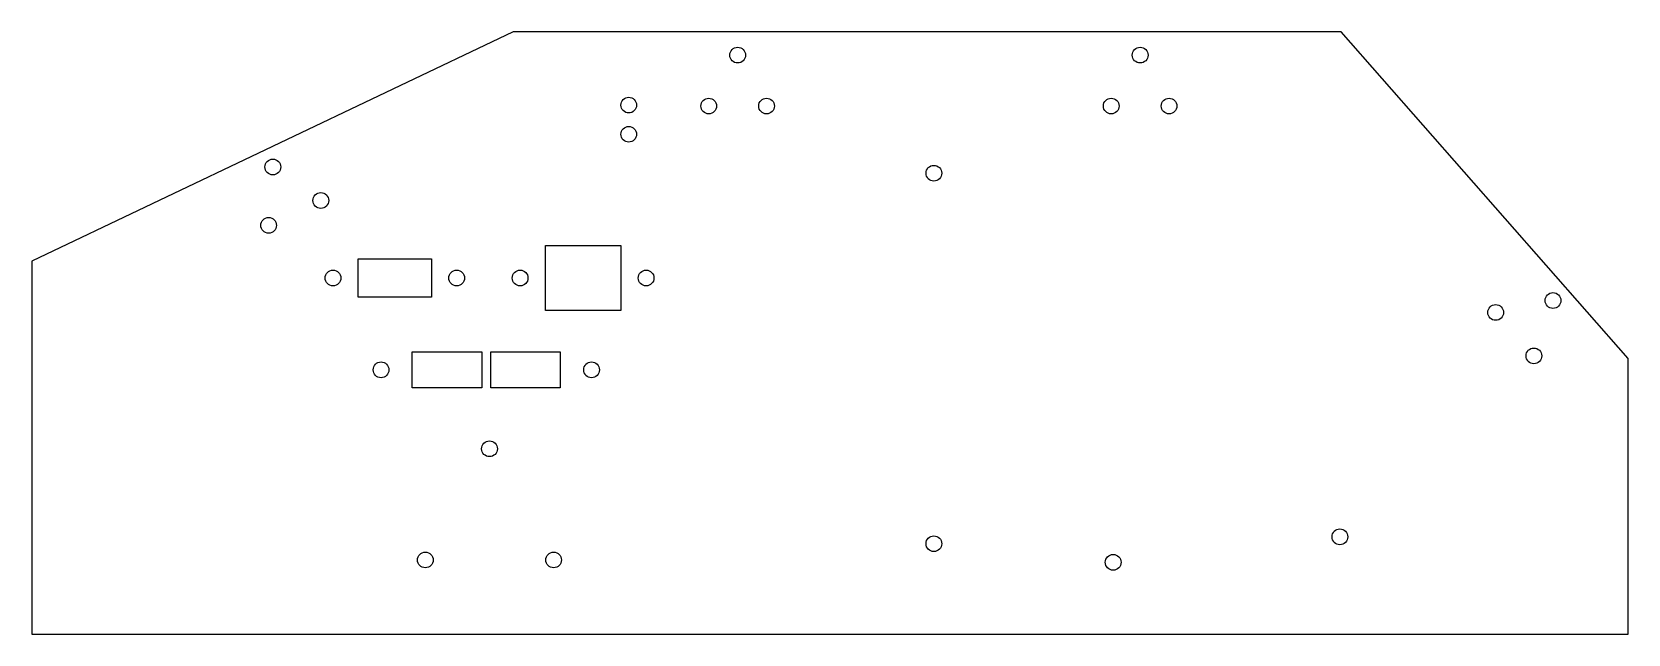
# Model space of a CAD drawing. Header units: millimetres. Extents: x -172 to 172, y -65 to 65.
import ezdxf

# ---------------------------------------------------------------- set-up
doc = ezdxf.new("R2010")
doc.units = ezdxf.units.MM

msp = doc.modelspace()

# ---------------------------------------------------------------- linework, layer by layer
for points in [[(-68.5, 65), (-172.5, 15.5), (-172.5, -65), (172.5, -65), (172.5, -5.5), (110.5, 65)], [(-45.24, 18.87), (-45.24, 4.87), (-61.49, 4.87), (-61.49, 18.87)], [(-102, 7.73), (-102, 16.02), (-86.12, 16.02), (-86.12, 7.73)], [(-90.29, -11.82), (-90.29, -4.07), (-75.29, -4.07), (-75.29, -11.82)], [(-58.29, -4.07), (-58.29, -11.82), (-73.29, -11.82), (-73.29, -4.07)]]:
    msp.add_lwpolyline(points, close=True)
for centre in [(-19.96, 60), (67.04, 60), (-43.5, 49.21), (-26.21, 49), (-13.71, 49), (60.79, 49), (73.29, 49), (-43.5, 42.91), (-120.43, 35.85), (22.45, 34.5), (-110.06, 28.61), (-121.34, 23.24), (-107.42, 11.87), (-80.7, 11.87), (-66.98, 11.87), (-39.75, 11.87), (156.27, 7.01), (143.88, 4.44), (152.14, -4.94), (-97.04, -7.95), (-51.54, -7.95), (-73.6, -25), (22.45, -45.5), (110.21, -44.01), (-87.46, -49), (-59.74, -49), (61.21, -49.51)]:
    msp.add_circle(centre, 1.7)

doc.saveas('drawing.dxf')
